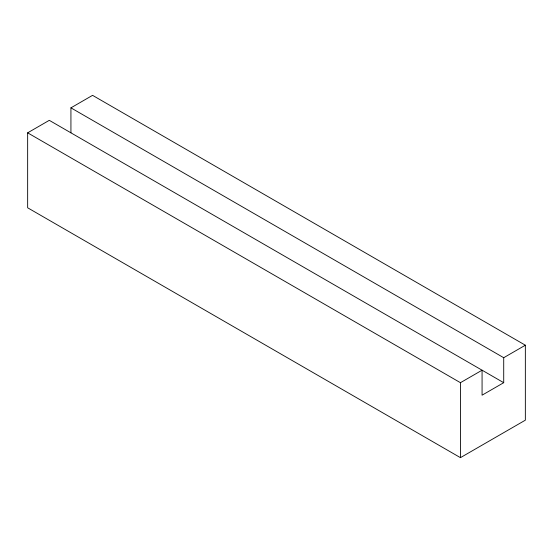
<?xml version="1.0" encoding="UTF-8"?>
<svg xmlns="http://www.w3.org/2000/svg" width="553" height="553" viewBox="0 0 553 553"><rect width="100%" height="100%" fill="white"/><g stroke="black" fill="none" stroke-linecap="round" stroke-linejoin="round"><path stroke-width="0.83" d="M70.929 107.842L92.565 95.344L525.35 345.21L525.35 420.169L460.435 457.656L27.65 207.79L27.65 132.831L49.286 120.333L503.714 382.69L503.714 357.708L70.929 107.842L70.929 132.831M27.65 132.831L460.435 382.69L482.071 370.199L482.071 395.188L503.714 382.69M503.714 357.708L525.35 345.21M460.435 382.69L460.435 457.656"/></g></svg>
